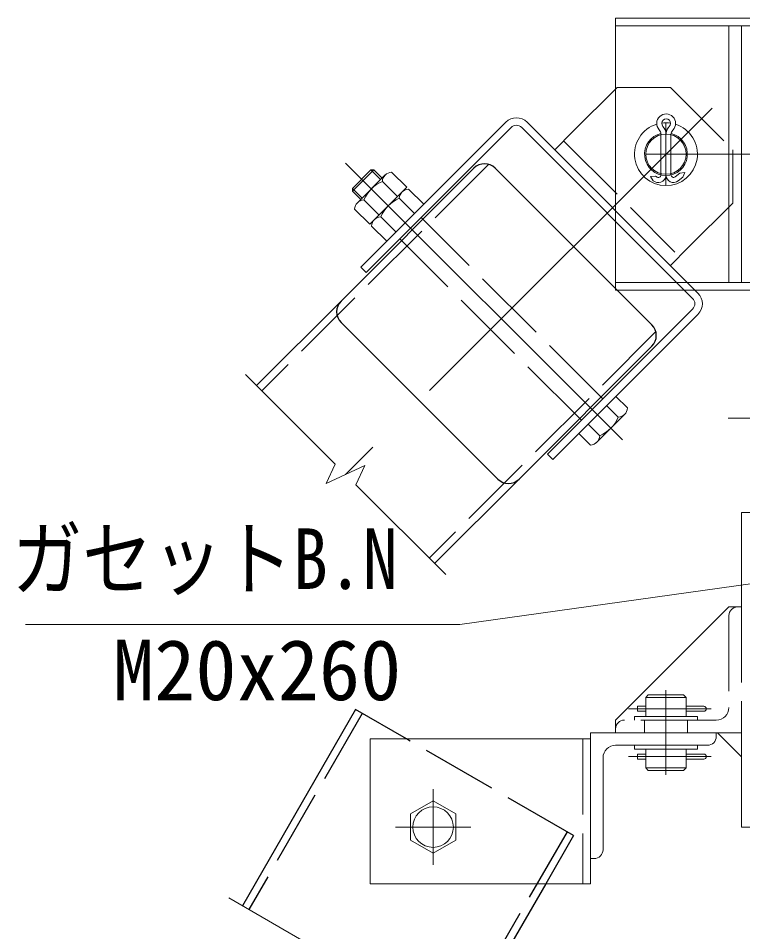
# Model space of a CAD drawing. Units: millimetres, scale not verified. Extents: x -16800 to 16800, y -11880 to 11880.
# Drawn here: x -6084 to -3782, y -9127 to -6224 of the extents above; entities that cross this region are included whole.
import ezdxf
from ezdxf.enums import TextEntityAlignment as Align

# ---------------------------------------------------------------- set-up
doc = ezdxf.new("R2010")
doc.units = ezdxf.units.MM
doc.header["$LTSCALE"] = 40
doc.linetypes.add('DASHED', pattern=[7.5, 6, -1.5])
doc.linetypes.add('USER1', pattern=[50.8, 31.75, -6.35, 6.35, -6.35])
for name, color, linetype, lineweight in [('0-1_D-STR1', 1, 'Continuous', 25), ('0-2_D-BMK', 2, 'USER1', 13), ('0-3_D-STR3', 3, 'Continuous', 13), ('0-4_D-STR-DIM', 7, 'Continuous', 13), ('0-5_D-STR-TXT', 7, 'Continuous', 13)]:
    doc.layers.add(name, color=color, linetype=linetype, lineweight=lineweight)
doc.styles.add('ＭＳ ゴシック', font='')
doc.styles.get('ＭＳ ゴシック').set_extended_font_data('MS Gothic')

msp = doc.modelspace()

# ---------------------------------------------------------------- linework, layer by layer
at = {"layer": '0-1_D-STR1', "linetype": 'DASHED'}
for p, q in [((-4589.51, -6687.8), (-5309.6, -7407.9)), ((-4057.76, -7219.54), (-4777.86, -7939.64)), ((-4991.12, -8433.07), (-5350.93, -9056.28)), ((-4319.09, -8821.07), (-4850.47, -8514.28)), ((-4339.87, -8809.07), (-4699.68, -9432.28)), ((-4319.09, -8821.07), (-4407.54, -8974.28))]:
    msp.add_line(p, q, dxfattribs=at)
at = {"layer": '0-1_D-STR1'}
for p, q in [((-5058.01, -7122.37), (-4635.87, -6700.22)), ((-4567.99, -6700.22), (-4070.19, -7198.03)), ((-5058.01, -7122.37), (-5326.57, -7390.93)), ((-4560.21, -7688.05), (-5058.01, -7190.25)), ((-4070.19, -7265.91), (-4492.33, -7688.05)), ((-4492.33, -7688.05), (-4760.89, -7956.61)), ((-5011.91, -8421.07), (-5371.71, -9044.28)), ((-4850.47, -8514.28), (-5011.91, -8421.07)), ((-4407.54, -8974.28), (-4678.89, -9444.28))]:
    msp.add_line(p, q, dxfattribs=at)
for centre, start, end in [((-4601.93, -6734.16), 45, 135), ((-5024.07, -7156.31), 135, 225), ((-4104.13, -7231.97), 315, 45), ((-4526.27, -7654.11), 225, 315)]:
    msp.add_arc(centre, 48, start, end, dxfattribs=at)
at = {"layer": '0-2_D-BMK'}
for p, q in [((-3878.9, -6508.94), (-5043.73, -7673.77)), ((-4025.5, -6557.39), (-4025.5, -6753.69)), ((-4025.5, -6557.56), (-4025.5, -6753.51)), ((-3825.5, -6655.54), (-4090.17, -6655.54)), ((-3862.99, -6655.54), (-2892, -6655.54)), ((-4163.75, -7563.81), (-5043.39, -6684.16)), ((-4025.5, -8359.3), (-4025.5, -8627.81)), ((-3881.67, -8418.28), (-4145.02, -8418.28)), ((-4025.5, -8414.95), (-4025.5, -8534.43)), ((-3881.67, -8570.28), (-4145.02, -8570.28)), ((-4765.5, -8674.28), (-4765.5, -8914.28)), ((-4645.5, -8794.28), (-4885.5, -8794.28))]:
    msp.add_line(p, q, dxfattribs=at)
at = {"layer": '0-3_D-STR3'}
for p, q in [((-4185.5, -6223.54), (-2569.5, -6223.54)), ((-4185.5, -6223.54), (-4185.5, -7087.54)), ((-4185.5, -6247.54), (-2569.5, -6247.54)), ((-3825.5, -6247.54), (-3825.5, -7063.54)), ((-3785.5, -6247.54), (-3785.5, -7063.54)), ((-4534.61, -6553.71), (-4995.65, -7014.75)), ((-4466.73, -6553.71), (-3923.67, -7096.77)), ((-4517.64, -6570.68), (-4978.68, -7031.72)), ((-4483.7, -6570.68), (-3940.64, -7113.74)), ((-4322.48, -6584.82), (-4379.05, -6641.39)), ((-4963.47, -6705.38), (-5022.17, -6764.08)), ((-4954.28, -6705.38), (-5022.17, -6773.27)), ((-4932.36, -6736.5), (-4963.47, -6705.38)), ((-4954.28, -6705.38), (-4963.47, -6705.38)), ((-4927.77, -6731.9), (-4954.28, -6705.38)), ((-4917.32, -6721.46), (-5008.33, -6812.47)), ((-4849.13, -6760.75), (-4897.22, -6712.67)), ((-4058.48, -6725.92), (-4052.94, -6728.75)), ((-3981.29, -6715.88), (-3996.54, -6727.91)), ((-3971.38, -6728.44), (-3986.63, -6740.47)), ((-4991.05, -6795.19), (-5022.17, -6764.08)), ((-5022.17, -6764.08), (-5022.17, -6773.27)), ((-4849.13, -6760.75), (-4966.8, -6878.42)), ((-4878.55, -6790.17), (-4926.63, -6742.09)), ((-4065.77, -6740.16), (-4060.23, -6742.99)), ((-4995.65, -6799.79), (-5022.17, -6773.27)), ((-4863.58, -6775.2), (-4954.59, -6866.21)), ((-4795.39, -6814.49), (-4843.48, -6766.41)), ((-4937.38, -6849), (-4985.47, -6800.92)), ((-4795.39, -6814.49), (-4913.06, -6932.16)), ((-4824.81, -6843.91), (-4872.89, -6795.83)), ((-5014.88, -6830.33), (-4966.8, -6878.42)), ((-4883.64, -6902.74), (-4931.72, -6854.66)), ((-4961.14, -6884.07), (-4913.06, -6932.16)), ((-3954.79, -6952.52), (-4011.35, -7009.09)), ((-4995.65, -7014.75), (-4978.68, -7031.72)), ((-4185.5, -7063.54), (-2569.5, -7063.54)), ((-4185.5, -7087.54), (-2569.5, -7087.54)), ((-3940.64, -7147.68), (-4401.68, -7608.72)), ((-3923.67, -7164.65), (-4384.71, -7625.69)), ((-4184.45, -7425.43), (-4302.12, -7543.1)), ((-4147.68, -7462.2), (-4184.45, -7425.43)), ((-4177.1, -7491.62), (-4213.87, -7454.85)), ((-4156.47, -7482.3), (-4247.48, -7573.31)), ((-4235.93, -7550.45), (-4272.7, -7513.68)), ((-4265.35, -7579.87), (-4302.12, -7543.1)), ((-4401.68, -7608.72), (-4384.71, -7625.69)), ((-3785.5, -8094.28), (-3785.5, -7794.28)), ((-3785.5, -7794.28), (-2969.5, -7794.28)), ((-4185.5, -8454.28), (-3825.5, -8094.28)), ((-3785.5, -8094.28), (-3825.5, -8094.28)), ((-3797.5, -8094.28), (-3785.5, -8094.28)), ((-4081.5, -8374.28), (-4089.5, -8382.28)), ((-3961.5, -8382.28), (-3969.5, -8374.28)), ((-4089.5, -8410.28), (-4115.59, -8410.28)), ((-4115.59, -8426.28), (-4115.59, -8410.28)), ((-4125.5, -8454.28), (-4125.5, -8442.28)), ((-4089.5, -8426.28), (-4115.59, -8426.28)), ((-3925.5, -8454.28), (-3925.5, -8442.28)), ((-4185.5, -8454.28), (-4185.5, -8494.28)), ((-4093.5, -8454.28), (-4093.5, -8494.28)), ((-3957.5, -8454.28), (-3957.5, -8494.28)), ((-4185.5, -8494.28), (-4185.5, -8482.28)), ((-3905.5, -8494.28), (-4185.5, -8494.28)), ((-3785.5, -8570.8), (-3862.02, -8494.28)), ((-4265.5, -8514.28), (-4965.5, -8514.28)), ((-4965.5, -8514.28), (-4965.5, -8974.28)), ((-4265.5, -8514.28), (-4265.5, -8974.28)), ((-4185.5, -8534.28), (-3893.5, -8534.28)), ((-4125.5, -8534.28), (-4125.5, -8546.28)), ((-3925.5, -8534.28), (-3925.5, -8546.28)), ((-4125.5, -8546.28), (-3925.5, -8546.28)), ((-4115.59, -8562.28), (-4115.59, -8578.28)), ((-4089.5, -8562.28), (-4115.59, -8562.28)), ((-4089.5, -8606.28), (-4089.5, -8546.28)), ((-3961.5, -8606.28), (-3961.5, -8546.28)), ((-3905.57, -8562.28), (-3961.5, -8562.28)), ((-4225.5, -8866.28), (-4225.5, -8574.28)), ((-4089.5, -8578.28), (-4115.59, -8578.28)), ((-3905.57, -8578.28), (-3961.5, -8578.28)), ((-3961.5, -8606.28), (-4089.5, -8606.28)), ((-3969.5, -8614.28), (-3961.5, -8606.28)), ((-3785.5, -8614.28), (-3785.5, -8794.28)), ((-3785.5, -8794.28), (-2969.5, -8794.28)), ((-4265.5, -8974.28), (-4965.5, -8974.28))]:
    msp.add_line(p, q, dxfattribs=at)
at = {"layer": '0-3_D-STR3', "linetype": 'DASHED'}
for p, q in [((-4181.06, -6443.4), (-4322.48, -6584.82)), ((-4011.35, -6443.4), (-4181.06, -6443.4)), ((-4350.77, -6613.11), (-3997.21, -6966.66)), ((-4041.5, -6591.54), (-4041.5, -6721.63)), ((-4009.5, -6593.04), (-4009.5, -6721.63)), ((-3813.36, -6811.1), (-3954.79, -6952.52)), ((-4226.32, -7433.35), (-4803.31, -6856.35)), ((-4294.2, -7501.24), (-4871.2, -6924.24)), ((-3785.5, -8094.28), (-3785.5, -8614.28)), ((-3825.5, -8122.28), (-3825.5, -8414.28)), ((-4089.5, -8442.28), (-4089.5, -8382.28)), ((-3961.5, -8382.28), (-4089.5, -8382.28)), ((-3969.5, -8374.28), (-4081.5, -8374.28)), ((-3961.5, -8442.28), (-3961.5, -8382.28)), ((-3905.57, -8410.28), (-3961.5, -8410.28)), ((-4125.5, -8442.28), (-3925.5, -8442.28)), ((-3905.57, -8426.28), (-3961.5, -8426.28)), ((-3865.5, -8454.28), (-4157.5, -8454.28)), ((-3905.5, -8494.28), (-3785.5, -8494.28)), ((-4289.5, -8514.28), (-4289.5, -8974.28))]:
    msp.add_line(p, q, dxfattribs=at)
msp.add_lwpolyline([(-4011.35, -6443.4), (-3813.36, -6641.39), (-3813.36, -6811.1)], dxfattribs=at)
at = {"layer": '0-3_D-STR3'}
for points in [[(-4058.48, -6725.92), (-4074.23, -6726.84), (-4065.77, -6740.16)], [(-3971.38, -6728.44), (-3965.66, -6713.74), (-3981.29, -6715.88)], [(-4253.5, -8894.28), (-4265.5, -8894.28), (-4265.5, -8494.28), (-3865.5, -8494.28), (-3865.5, -8506.28)], [(-3969.5, -8614.28), (-4081.5, -8614.28), (-4089.5, -8606.28)]]:
    msp.add_lwpolyline(points, dxfattribs=at)
msp.add_lwpolyline([(-4693.44, -8835.88), (-4765.5, -8877.48), (-4837.55, -8835.88), (-4837.55, -8752.68), (-4765.5, -8711.08), (-4693.44, -8752.68)], close=True, dxfattribs=at)
for centre, radius in [((-4025.5, -6655.54), 64), ((-4765.5, -8794.28), 64.36)]:
    msp.add_circle(centre, radius, dxfattribs=at)
for centre, radius, start, end in [((-4024.77, -6557.6), 30, 314.87187, 222.73702), ((-4500.67, -6587.65), 48, 45, 135), ((-4025.5, -6655.54), 100, 106.9711, 72.18197), ((-4024.77, -6557.6), 14, 314.87187, 222.73702), ((-4025.5, -6655.54), 100, 81.55313, 97.59994), ((-4500.67, -6587.65), 24, 45, 135), ((-4025.5, -6655.54), 68, 103.70163, 76.12067), ((-4061.5, -6591.54), 20, 0, 42.73702), ((-4061.5, -6591.54), 36, 0, 42.73702), ((-3989.5, -6593.04), 20, 134.87187, 180), ((-4895.64, -6743.66), 31.03, 92.91412, 177.08588), ((-4049.3, -6721.63), 24, 242.89351, 7.37467), ((-4049.3, -6721.63), 8, 242.89351, 12.79103), ((-4001.5, -6721.63), 24, 180, 308.26427), ((-4001.5, -6721.63), 8, 180, 308.26427), ((-4882.4, -6845.15), 112.16, 113.22895, 156.77105), ((-4841.9, -6797.4), 31.03, 92.91412, 177.08588), ((-4984.43, -6831.36), 30.46, 91.94085, 178.05915), ((-4828.66, -6898.89), 112.16, 113.22895, 156.77105), ((-4930.69, -6885.1), 30.46, 91.94085, 178.05915), ((-3957.61, -7130.71), 48, 315, 45), ((-3957.61, -7130.71), 24, 315, 45), ((-4178.68, -7460.63), 31.03, 272.91412, 357.08588), ((-4280.17, -7447.38), 112.16, 293.22895, 336.77105), ((-4266.38, -7549.42), 30.46, 271.94085, 358.05915), ((-3797.5, -8122.28), 28, 90, 180), ((-3905.57, -8418.28), 8, 270, 90), ((-3865.5, -8414.28), 40, 270, 0), ((-4157.5, -8482.28), 28, 90, 180), ((-3893.5, -8506.28), 28, 270, 0), ((-4185.5, -8574.28), 40, 90, 180), ((-3905.57, -8570.28), 8, 270, 90), ((-4253.5, -8866.28), 28, 270, 0)]:
    msp.add_arc(centre, radius, start, end, dxfattribs=at)
at = {"layer": '0-3_D-STR3', "linetype": 'DASHED'}
msp.add_arc((-3989.5, -6593.04), 36, 134.87187, 180, dxfattribs=at)
at = {"layer": '0-4_D-STR-DIM'}
for p, q in [((-5361.93, -7355.57), (-5076.38, -7641.12)), ((-3827.5, -7494.28), (-3423.67, -7494.28)), ((-5104.91, -7702.3), (-5076.38, -7641.12)), ((-5011.08, -7706.42), (-4725.53, -7991.97)), ((-5065.29, -9221.19), (-5415.02, -9019.28))]:
    msp.add_line(p, q, dxfattribs=at)
msp.add_lwpolyline([(-5011.08, -7706.42), (-4982.55, -7645.24), (-5104.91, -7702.3)], dxfattribs=at)
at = {"layer": '0-5_D-STR-TXT'}
msp.add_lwpolyline([(-6061.09, -8149.98), (-4680.74, -8149.98), (-3439.41, -7976.29)], dxfattribs=at)

# ---------------------------------------------------------------- texts
at = {"layer": '0-5_D-STR-TXT', "style": 'ＭＳ ゴシック', "width": 0.85}
msp.add_text('ガセットB.N', height=192.4, dxfattribs=at).set_placement((-6103.67, -8095.07), align=Align.BOTTOM_LEFT)
at = {"layer": '0-5_D-STR-TXT', "style": 'ＭＳ ゴシック'}
msp.add_text('M20x260', height=192.4, dxfattribs=at).set_placement((-5782.85, -8448.62), align=Align.BOTTOM_LEFT)

doc.saveas('drawing.dxf')
